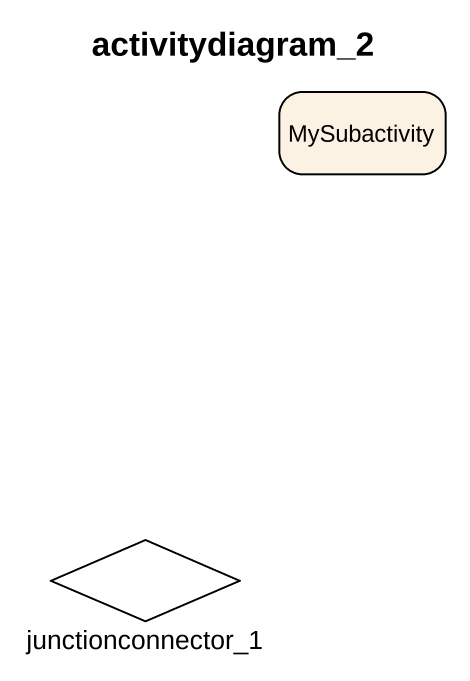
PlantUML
@startuml
title activitydiagram_2
hide empty description
state MySubactivity
state junctionconnector_1 <<choice>>
@enduml
